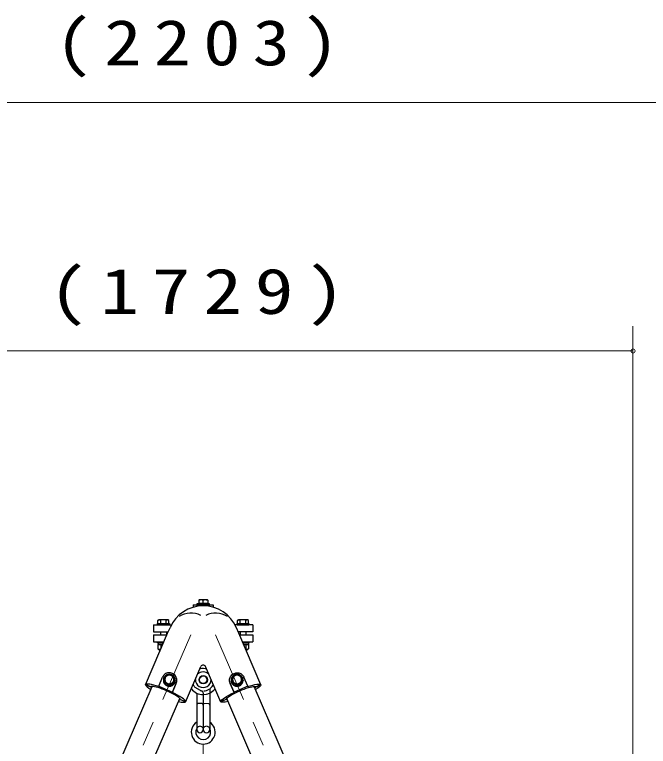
# Model space of a CAD drawing. Units: millimetres on the paper. Extents: x 200 to 618, y 141 to 438.
# Drawn here: x 426.9 to 452.4, y 254.56 to 284 of the extents above; entities that cross this region are included whole.
import ezdxf

# ---------------------------------------------------------------- set-up
doc = ezdxf.new("R2010")
doc.units = ezdxf.units.MM
doc.linetypes.add('USER1', pattern=[4.5, 2.5, -2])
doc.linetypes.add('USER2', pattern=[6, 3, -1, 1, -1])
doc.layers.add('線', color=2, linetype='Continuous', lineweight=25)
doc.layers.add('補助', color=2, linetype='Continuous', lineweight=13)
doc.styles.add('ＭＳ ゴシック', font='')
doc.styles.get('ＭＳ ゴシック').set_extended_font_data('MS Gothic')

# ---------------------------------------------------------------- blocks, each defined once
blk = doc.blocks.new('dimension_origin')
at = {"color": 0, "linetype": 'Continuous', "lineweight": -2}
blk.add_circle((0, 0), 1.25, dxfattribs=at)

msp = doc.modelspace()

# ---------------------------------------------------------------- linework, layer by layer
at = {"layer": '線', "color": 7}
for p, q in [((434.084, 260.258), (434.084, 260.142)), ((434.084, 260.258), (434.884, 260.258)), ((434.884, 260.258), (434.884, 260.142)), ((432.16, 257.039), (433.053, 259.113)), ((433.053, 259.113), (433.149, 259.335)), ((435.914, 259.113), (435.818, 259.335)), ((436.808, 257.039), (435.914, 259.113)), ((433.776, 256.343), (434.392, 257.772)), ((435.191, 256.343), (434.576, 257.772)), ((432.692, 256.984), (432.692, 256.962)), ((432.692, 256.984), (433.243, 256.746)), ((433.243, 256.746), (433.399, 257.108)), ((436.275, 256.984), (435.724, 256.746)), ((436.275, 256.984), (436.275, 256.962)), ((408.559, 201.59), (432.429, 256.969)), ((433.243, 256.746), (433.243, 256.733)), ((435.724, 256.746), (435.724, 256.733)), ((460.408, 201.59), (436.539, 256.969)), ((409.67, 201.111), (433.54, 256.49)), ((459.297, 201.111), (435.428, 256.49))]:
    msp.add_line(p, q, dxfattribs=at)
at = {"layer": '線'}
for p, q in [((434.244, 260.308), (434.724, 260.308)), ((434.244, 260.258), (434.244, 260.308)), ((434.244, 260.258), (434.724, 260.258)), ((434.304, 260.448), (434.314, 260.458)), ((434.304, 260.448), (434.304, 260.308)), ((434.664, 260.308), (434.304, 260.308)), ((434.654, 260.458), (434.314, 260.458)), ((434.484, 260.308), (434.484, 260.435)), ((434.664, 260.448), (434.654, 260.458)), ((434.664, 260.448), (434.664, 260.308)), ((434.724, 260.308), (434.724, 260.258)), ((432.664, 259.63), (432.704, 259.653)), ((433.064, 259.653), (432.704, 259.653)), ((433.103, 259.63), (433.064, 259.653)), ((435.864, 259.63), (435.904, 259.653)), ((436.264, 259.653), (435.904, 259.653)), ((436.303, 259.63), (436.264, 259.653)), ((432.484, 259.453), (433.206, 259.453)), ((432.484, 259.453), (432.484, 259.173)), ((432.644, 259.503), (433.124, 259.503)), ((432.644, 259.453), (432.644, 259.503)), ((432.644, 259.453), (433.124, 259.453)), ((432.664, 259.503), (432.664, 259.63)), ((432.664, 259.503), (433.103, 259.503)), ((432.774, 259.503), (432.774, 259.63)), ((432.993, 259.503), (432.993, 259.63)), ((433.103, 259.503), (433.103, 259.63)), ((433.124, 259.503), (433.124, 259.453)), ((436.484, 259.453), (435.761, 259.453)), ((435.844, 259.503), (436.324, 259.503)), ((435.844, 259.453), (435.844, 259.503)), ((435.844, 259.453), (436.324, 259.453)), ((435.864, 259.503), (435.864, 259.63)), ((435.864, 259.503), (436.303, 259.503)), ((435.974, 259.503), (435.974, 259.63)), ((436.193, 259.503), (436.193, 259.63)), ((436.303, 259.503), (436.303, 259.63)), ((436.324, 259.503), (436.324, 259.453)), ((436.484, 259.453), (436.484, 259.173)), ((432.484, 259.173), (433.079, 259.173)), ((432.484, 259.051), (432.484, 258.771)), ((432.484, 259.051), (433.027, 259.051)), ((432.764, 259.173), (432.764, 259.051)), ((433.004, 259.173), (433.004, 259.051)), ((436.484, 259.173), (435.888, 259.173)), ((435.941, 259.051), (436.484, 259.051)), ((435.964, 259.173), (435.964, 259.051)), ((436.204, 259.173), (436.204, 259.051)), ((436.484, 259.051), (436.484, 258.771)), ((432.484, 258.771), (432.906, 258.771)), ((432.644, 258.771), (432.906, 258.771)), ((432.644, 258.721), (432.644, 258.771)), ((436.061, 258.771), (436.324, 258.771)), ((436.061, 258.771), (436.484, 258.771)), ((436.324, 258.771), (436.324, 258.721)), ((432.644, 258.721), (432.884, 258.721)), ((432.664, 258.661), (432.859, 258.661)), ((432.664, 258.661), (432.664, 258.484)), ((432.664, 258.484), (432.704, 258.461)), ((432.669, 258.721), (432.884, 258.721)), ((432.669, 258.721), (432.669, 258.661)), ((432.669, 258.661), (432.859, 258.661)), ((432.704, 258.461), (432.772, 258.461)), ((432.724, 258.451), (432.724, 258.461)), ((432.774, 258.661), (432.774, 258.484)), ((432.872, 258.692), (432.864, 258.721)), ((436.083, 258.721), (436.299, 258.721)), ((436.083, 258.721), (436.324, 258.721)), ((436.094, 258.696), (436.087, 258.721)), ((436.109, 258.661), (436.303, 258.661)), ((436.109, 258.661), (436.299, 258.661)), ((436.193, 258.661), (436.193, 258.484)), ((436.195, 258.461), (436.264, 258.461)), ((436.244, 258.451), (436.244, 258.461)), ((436.303, 258.484), (436.264, 258.461)), ((436.299, 258.721), (436.299, 258.661)), ((436.303, 258.661), (436.303, 258.484)), ((432.692, 256.984), (432.848, 257.346)), ((433.121, 257.462), (432.931, 257.353)), ((432.931, 257.353), (432.931, 257.142)), ((433.311, 257.353), (433.121, 257.462)), ((433.311, 257.142), (433.311, 257.353)), ((435.846, 257.462), (435.656, 257.353)), ((435.656, 257.353), (435.656, 257.142)), ((436.036, 257.353), (435.846, 257.462)), ((436.036, 257.142), (436.036, 257.353)), ((436.275, 256.984), (436.119, 257.346)), ((432.375, 256.955), (432.163, 257.045)), ((432.377, 256.948), (432.165, 257.038)), ((432.881, 257.222), (432.881, 257.213)), ((432.931, 257.142), (433.121, 257.034)), ((432.931, 257.142), (432.931, 257.114)), ((432.931, 257.114), (433.121, 257.006)), ((433.121, 257.034), (433.311, 257.142)), ((433.121, 257.006), (433.311, 257.114)), ((433.243, 256.733), (433.396, 257.088)), ((433.311, 257.114), (433.311, 257.142)), ((433.361, 257.222), (433.361, 257.213)), ((435.724, 256.746), (435.568, 257.108)), ((435.724, 256.733), (435.571, 257.088)), ((435.606, 257.222), (435.606, 257.213)), ((435.656, 257.142), (435.846, 257.034)), ((435.656, 257.142), (435.656, 257.114)), ((435.656, 257.114), (435.846, 257.006)), ((435.846, 257.034), (436.036, 257.142)), ((435.846, 257.006), (436.036, 257.114)), ((436.036, 257.114), (436.036, 257.142)), ((436.086, 257.222), (436.086, 257.213)), ((436.591, 256.948), (436.803, 257.038)), ((436.592, 256.955), (436.805, 257.045)), ((434.371, 256.806), (434.163, 256.926)), ((434.224, 256.7), (434.224, 255.241)), ((434.484, 256.717), (434.484, 255.241)), ((434.744, 256.835), (434.744, 255.241)), ((433.565, 256.45), (433.778, 256.36)), ((433.568, 256.444), (433.78, 256.353)), ((434.484, 256.641), (434.484, 255.241)), ((435.4, 256.444), (435.188, 256.353)), ((435.402, 256.45), (435.19, 256.36)), ((434.404, 256.291), (434.304, 256.291))]:
    msp.add_line(p, q, dxfattribs=at)
at = {"layer": '線', "color": 1, "linetype": 'USER2', "lineweight": 13}
for p, q in [((409.115, 201.35), (433.984, 259.048)), ((459.853, 201.35), (434.984, 259.048)), ((434.484, 219.632), (434.484, 255.132))]:
    msp.add_line(p, q, dxfattribs=at)
at = {"layer": '線', "color": 4, "linetype": 'USER1', "lineweight": 13}
for p, q in [((434.564, 256.291), (434.664, 256.291)), ((434.219, 219.632), (434.219, 255.132)), ((434.749, 219.632), (434.749, 255.132))]:
    msp.add_line(p, q, dxfattribs=at)
at = {"layer": '線'}
for points in [[(433.399, 257.108), (433.412, 257.145), (433.42, 257.182), (433.423, 257.221), (433.421, 257.26), (433.413, 257.298), (433.401, 257.335), (433.384, 257.37), (433.363, 257.402), (433.337, 257.432), (433.308, 257.458), (433.276, 257.48), (433.241, 257.498), (433.204, 257.511), (433.165, 257.52), (433.126, 257.523), (433.087, 257.521), (433.049, 257.514), (433.012, 257.503), (432.976, 257.486), (432.944, 257.465), (432.914, 257.44), (432.888, 257.412), (432.866, 257.38), (432.848, 257.346)], [(433.115, 257.458), (433.108, 257.458), (433.102, 257.457), (433.096, 257.457), (433.089, 257.456), (433.083, 257.455), (433.077, 257.454), (433.07, 257.453), (433.064, 257.451), (433.058, 257.45), (433.052, 257.448), (433.046, 257.446), (433.04, 257.444), (433.034, 257.442), (433.028, 257.439), (433.022, 257.437), (433.016, 257.434), (433.011, 257.431), (433.005, 257.429), (432.999, 257.425), (432.994, 257.422), (432.989, 257.419), (432.983, 257.415), (432.978, 257.412), (432.973, 257.408), (432.968, 257.404), (432.963, 257.4), (432.958, 257.396), (432.954, 257.391), (432.949, 257.387), (432.945, 257.382), (432.941, 257.378), (432.937, 257.373), (432.933, 257.368), (432.929, 257.363), (432.925, 257.358), (432.921, 257.353), (432.918, 257.347), (432.914, 257.342), (432.911, 257.337), (432.908, 257.331), (432.905, 257.326), (432.903, 257.32), (432.9, 257.314), (432.898, 257.308), (432.895, 257.302), (432.893, 257.297), (432.891, 257.291), (432.89, 257.285), (432.888, 257.278), (432.887, 257.272), (432.885, 257.266), (432.884, 257.26), (432.883, 257.254), (432.882, 257.248), (432.882, 257.241), (432.881, 257.235), (432.881, 257.229), (432.881, 257.223), (432.881, 257.216), (432.881, 257.21), (432.882, 257.204), (432.882, 257.197), (432.883, 257.191), (432.884, 257.185), (432.885, 257.179), (432.886, 257.173), (432.888, 257.167), (432.889, 257.16), (432.891, 257.154), (432.893, 257.148), (432.895, 257.142), (432.897, 257.137), (432.899, 257.131), (432.902, 257.125), (432.905, 257.119), (432.907, 257.114), (432.91, 257.108), (432.914, 257.103), (432.917, 257.097), (432.92, 257.092), (432.924, 257.087), (432.928, 257.082), (432.931, 257.077), (432.935, 257.072), (432.939, 257.067), (432.944, 257.062), (432.948, 257.058), (432.953, 257.053), (432.957, 257.049), (432.962, 257.045), (432.967, 257.041), (432.972, 257.037), (432.977, 257.033), (432.982, 257.029), (432.987, 257.025), (432.992, 257.022), (432.998, 257.019), (433.003, 257.016), (433.009, 257.013), (433.015, 257.01), (433.02, 257.007), (433.026, 257.004), (433.032, 257.002), (433.038, 257), (433.044, 256.998), (433.05, 256.996), (433.056, 256.994), (433.062, 256.992), (433.069, 256.991), (433.075, 256.99), (433.081, 256.989), (433.087, 256.988), (433.094, 256.987), (433.1, 256.986), (433.106, 256.986), (433.113, 256.985), (433.119, 256.985), (433.126, 256.985), (433.132, 256.986), (433.138, 256.986), (433.145, 256.986), (433.151, 256.987), (433.157, 256.988), (433.164, 256.989), (433.17, 256.99), (433.176, 256.992), (433.182, 256.993), (433.188, 256.995), (433.194, 256.997), (433.2, 256.999), (433.206, 257.001), (433.212, 257.003), (433.218, 257.006), (433.224, 257.008), (433.23, 257.011), (433.235, 257.014), (433.241, 257.017), (433.246, 257.02), (433.252, 257.023), (433.257, 257.027), (433.262, 257.031), (433.267, 257.034), (433.272, 257.038), (433.277, 257.042), (433.282, 257.046), (433.287, 257.051), (433.291, 257.055), (433.296, 257.06), (433.3, 257.064), (433.304, 257.069), (433.308, 257.074), (433.312, 257.079), (433.316, 257.084), (433.32, 257.089), (433.323, 257.094), (433.326, 257.1), (433.33, 257.105), (433.333, 257.11), (433.336, 257.116), (433.338, 257.122), (433.341, 257.127), (433.344, 257.133), (433.346, 257.139), (433.348, 257.145), (433.35, 257.151), (433.352, 257.157), (433.353, 257.163), (433.355, 257.169), (433.356, 257.175), (433.357, 257.181), (433.358, 257.188), (433.359, 257.194), (433.36, 257.2), (433.36, 257.206), (433.361, 257.213), (433.361, 257.219), (433.361, 257.225), (433.361, 257.231), (433.36, 257.238), (433.36, 257.244), (433.359, 257.25), (433.358, 257.256), (433.357, 257.263), (433.356, 257.269), (433.355, 257.275), (433.353, 257.281), (433.352, 257.287), (433.35, 257.293), (433.348, 257.299), (433.346, 257.305), (433.343, 257.311), (433.341, 257.317), (433.338, 257.322), (433.335, 257.328), (433.332, 257.334), (433.329, 257.339), (433.326, 257.344), (433.323, 257.35), (433.319, 257.355), (433.315, 257.36), (433.312, 257.365), (433.308, 257.37), (433.304, 257.375), (433.299, 257.38), (433.295, 257.384), (433.291, 257.389), (433.286, 257.393), (433.281, 257.397), (433.277, 257.402), (433.272, 257.406), (433.267, 257.409), (433.262, 257.413), (433.256, 257.417), (433.251, 257.42), (433.246, 257.424), (433.24, 257.427), (433.235, 257.43), (433.229, 257.433), (433.223, 257.435), (433.217, 257.438), (433.212, 257.44), (433.206, 257.443), (433.2, 257.445), (433.194, 257.447), (433.187, 257.449), (433.181, 257.45), (433.175, 257.452), (433.169, 257.453), (433.163, 257.454), (433.156, 257.455), (433.15, 257.456), (433.144, 257.457), (433.137, 257.457), (433.131, 257.458), (433.129, 257.458), (433.127, 257.458)], [(435.568, 257.108), (435.555, 257.145), (435.547, 257.182), (435.544, 257.221), (435.547, 257.26), (435.554, 257.298), (435.566, 257.335), (435.583, 257.37), (435.605, 257.402), (435.63, 257.432), (435.659, 257.458), (435.692, 257.48), (435.727, 257.498), (435.764, 257.511), (435.802, 257.52), (435.841, 257.523), (435.88, 257.521), (435.919, 257.514), (435.956, 257.503), (435.991, 257.486), (436.024, 257.465), (436.053, 257.44), (436.08, 257.412), (436.102, 257.38), (436.119, 257.346)], [(435.84, 257.458), (435.834, 257.458), (435.827, 257.457), (435.821, 257.457), (435.815, 257.456), (435.808, 257.455), (435.802, 257.454), (435.796, 257.453), (435.79, 257.451), (435.783, 257.45), (435.777, 257.448), (435.771, 257.446), (435.765, 257.444), (435.759, 257.442), (435.753, 257.439), (435.747, 257.437), (435.742, 257.434), (435.736, 257.431), (435.73, 257.429), (435.725, 257.425), (435.719, 257.422), (435.714, 257.419), (435.709, 257.415), (435.704, 257.412), (435.699, 257.408), (435.694, 257.404), (435.689, 257.4), (435.684, 257.396), (435.679, 257.391), (435.675, 257.387), (435.67, 257.382), (435.666, 257.378), (435.662, 257.373), (435.658, 257.368), (435.654, 257.363), (435.65, 257.358), (435.647, 257.353), (435.643, 257.347), (435.64, 257.342), (435.637, 257.337), (435.634, 257.331), (435.631, 257.326), (435.628, 257.32), (435.626, 257.314), (435.623, 257.308), (435.621, 257.302), (435.619, 257.297), (435.617, 257.291), (435.615, 257.285), (435.613, 257.278), (435.612, 257.272), (435.611, 257.266), (435.61, 257.26), (435.609, 257.254), (435.608, 257.248), (435.607, 257.241), (435.607, 257.235), (435.607, 257.229), (435.606, 257.223), (435.606, 257.216), (435.607, 257.21), (435.607, 257.204), (435.608, 257.197), (435.608, 257.191), (435.609, 257.185), (435.61, 257.179), (435.612, 257.173), (435.613, 257.167), (435.615, 257.16), (435.616, 257.154), (435.618, 257.148), (435.62, 257.142), (435.622, 257.137), (435.625, 257.131), (435.627, 257.125), (435.63, 257.119), (435.633, 257.114), (435.636, 257.108), (435.639, 257.103), (435.642, 257.097), (435.646, 257.092), (435.649, 257.087), (435.653, 257.082), (435.657, 257.077), (435.661, 257.072), (435.665, 257.067), (435.669, 257.062), (435.674, 257.058), (435.678, 257.053), (435.683, 257.049), (435.687, 257.045), (435.692, 257.041), (435.697, 257.037), (435.702, 257.033), (435.707, 257.029), (435.713, 257.025), (435.718, 257.022), (435.723, 257.019), (435.729, 257.016), (435.734, 257.013), (435.74, 257.01), (435.746, 257.007), (435.752, 257.004), (435.758, 257.002), (435.763, 257), (435.769, 256.998), (435.776, 256.996), (435.782, 256.994), (435.788, 256.992), (435.794, 256.991), (435.8, 256.99), (435.807, 256.989), (435.813, 256.988), (435.819, 256.987), (435.825, 256.986), (435.832, 256.986), (435.838, 256.985), (435.845, 256.985), (435.851, 256.985), (435.857, 256.986), (435.864, 256.986), (435.87, 256.986), (435.876, 256.987), (435.883, 256.988), (435.889, 256.989), (435.895, 256.99), (435.901, 256.992), (435.908, 256.993), (435.914, 256.995), (435.92, 256.997), (435.926, 256.999), (435.932, 257.001), (435.938, 257.003), (435.944, 257.006), (435.949, 257.008), (435.955, 257.011), (435.961, 257.014), (435.966, 257.017), (435.972, 257.02), (435.977, 257.023), (435.983, 257.027), (435.988, 257.031), (435.993, 257.034), (435.998, 257.038), (436.003, 257.042), (436.008, 257.046), (436.012, 257.051), (436.017, 257.055), (436.021, 257.06), (436.025, 257.064), (436.03, 257.069), (436.034, 257.074), (436.038, 257.079), (436.041, 257.084), (436.045, 257.089), (436.049, 257.094), (436.052, 257.1), (436.055, 257.105), (436.058, 257.11), (436.061, 257.116), (436.064, 257.122), (436.067, 257.127), (436.069, 257.133), (436.071, 257.139), (436.073, 257.145), (436.075, 257.151), (436.077, 257.157), (436.079, 257.163), (436.08, 257.169), (436.082, 257.175), (436.083, 257.181), (436.084, 257.188), (436.085, 257.194), (436.085, 257.2), (436.086, 257.206), (436.086, 257.213), (436.086, 257.219), (436.086, 257.225), (436.086, 257.231), (436.086, 257.238), (436.085, 257.244), (436.085, 257.25), (436.084, 257.256), (436.083, 257.263), (436.082, 257.269), (436.08, 257.275), (436.079, 257.281), (436.077, 257.287), (436.075, 257.293), (436.073, 257.299), (436.071, 257.305), (436.069, 257.311), (436.066, 257.317), (436.064, 257.322), (436.061, 257.328), (436.058, 257.334), (436.055, 257.339), (436.051, 257.344), (436.048, 257.35), (436.045, 257.355), (436.041, 257.36), (436.037, 257.365), (436.033, 257.37), (436.029, 257.375), (436.025, 257.38), (436.021, 257.384), (436.016, 257.389), (436.012, 257.393), (436.007, 257.397), (436.002, 257.402), (435.997, 257.406), (435.992, 257.409), (435.987, 257.413), (435.982, 257.417), (435.977, 257.42), (435.971, 257.424), (435.966, 257.427), (435.96, 257.43), (435.954, 257.433), (435.949, 257.435), (435.943, 257.438), (435.937, 257.44), (435.931, 257.443), (435.925, 257.445), (435.919, 257.447), (435.913, 257.449), (435.907, 257.45), (435.901, 257.452), (435.894, 257.453), (435.888, 257.454), (435.882, 257.455), (435.875, 257.456), (435.869, 257.457), (435.863, 257.457), (435.856, 257.458), (435.855, 257.458), (435.853, 257.458)], [(432.881, 257.213), (432.883, 257.182), (432.889, 257.152), (432.899, 257.122), (432.913, 257.095), (432.931, 257.069), (432.951, 257.046), (432.975, 257.025), (433.001, 257.008), (433.029, 256.995), (433.059, 256.985), (433.09, 256.979), (433.121, 256.977), (433.152, 256.979), (433.183, 256.985), (433.213, 256.995), (433.241, 257.008), (433.267, 257.025), (433.291, 257.046), (433.311, 257.069), (433.329, 257.095), (433.343, 257.122), (433.353, 257.152), (433.359, 257.182), (433.361, 257.213)], [(435.606, 257.213), (435.608, 257.182), (435.615, 257.152), (435.625, 257.122), (435.639, 257.095), (435.656, 257.069), (435.677, 257.046), (435.7, 257.025), (435.726, 257.008), (435.755, 256.995), (435.784, 256.985), (435.815, 256.979), (435.846, 256.977), (435.878, 256.979), (435.909, 256.985), (435.938, 256.995), (435.966, 257.008), (435.993, 257.025), (436.016, 257.046), (436.037, 257.069), (436.054, 257.095), (436.068, 257.122), (436.078, 257.152), (436.084, 257.182), (436.086, 257.213)], [(432.429, 256.969), (432.395, 256.965), (432.375, 256.955)], [(432.377, 256.948), (432.386, 256.93), (432.403, 256.908)], [(433.54, 256.49), (433.507, 256.52), (433.462, 256.555), (433.406, 256.592), (433.341, 256.632), (433.267, 256.673), (433.186, 256.714), (433.101, 256.755), (433.012, 256.795), (432.923, 256.832), (432.835, 256.866), (432.749, 256.896), (432.669, 256.922), (432.595, 256.942), (432.529, 256.957), (432.473, 256.966), (432.429, 256.969)], [(435.428, 256.49), (435.46, 256.52), (435.505, 256.555), (435.561, 256.592), (435.626, 256.632), (435.7, 256.673), (435.781, 256.714), (435.866, 256.755), (435.955, 256.795), (436.044, 256.832), (436.133, 256.866), (436.218, 256.896), (436.299, 256.922), (436.373, 256.942), (436.438, 256.957), (436.494, 256.966), (436.539, 256.969)], [(436.539, 256.969), (436.572, 256.965), (436.592, 256.955)], [(436.59, 256.948), (436.582, 256.93), (436.565, 256.908)], [(433.514, 256.429), (433.548, 256.433), (433.568, 256.444)], [(433.565, 256.45), (433.557, 256.468), (433.54, 256.49)], [(435.454, 256.429), (435.419, 256.433), (435.4, 256.444)], [(435.402, 256.45), (435.411, 256.468), (435.428, 256.49)]]:
    msp.add_lwpolyline(points, dxfattribs=at)
for points in [[(432.941, 257.249), (432.942, 257.234), (432.944, 257.219), (432.947, 257.204), (432.952, 257.189), (432.958, 257.174), (432.965, 257.161), (432.974, 257.148), (432.983, 257.135), (432.994, 257.124), (433.005, 257.114), (433.018, 257.104), (433.031, 257.096), (433.045, 257.089), (433.059, 257.083), (433.074, 257.078), (433.09, 257.075), (433.105, 257.073), (433.121, 257.072), (433.137, 257.073), (433.152, 257.075), (433.168, 257.078), (433.183, 257.083), (433.197, 257.089), (433.211, 257.096), (433.224, 257.104), (433.237, 257.114), (433.248, 257.124), (433.259, 257.135), (433.268, 257.148), (433.277, 257.161), (433.284, 257.174), (433.29, 257.189), (433.295, 257.204), (433.298, 257.219), (433.3, 257.234), (433.301, 257.249), (433.3, 257.265), (433.298, 257.28), (433.295, 257.295), (433.29, 257.31), (433.284, 257.324), (433.277, 257.338), (433.268, 257.351), (433.259, 257.363), (433.248, 257.375), (433.237, 257.385), (433.224, 257.395), (433.211, 257.403), (433.197, 257.41), (433.183, 257.416), (433.168, 257.421), (433.152, 257.424), (433.137, 257.426), (433.121, 257.427), (433.105, 257.426), (433.09, 257.424), (433.074, 257.421), (433.059, 257.416), (433.045, 257.41), (433.031, 257.403), (433.018, 257.395), (433.005, 257.385), (432.994, 257.375), (432.983, 257.363), (432.974, 257.351), (432.965, 257.338), (432.958, 257.324), (432.952, 257.31), (432.947, 257.295), (432.944, 257.28), (432.942, 257.265)], [(435.666, 257.249), (435.667, 257.234), (435.669, 257.219), (435.673, 257.204), (435.677, 257.189), (435.683, 257.174), (435.691, 257.161), (435.699, 257.148), (435.709, 257.135), (435.719, 257.124), (435.731, 257.114), (435.743, 257.104), (435.756, 257.096), (435.77, 257.089), (435.785, 257.083), (435.8, 257.078), (435.815, 257.075), (435.831, 257.073), (435.846, 257.072), (435.862, 257.073), (435.878, 257.075), (435.893, 257.078), (435.908, 257.083), (435.922, 257.089), (435.936, 257.096), (435.95, 257.104), (435.962, 257.114), (435.974, 257.124), (435.984, 257.135), (435.994, 257.148), (436.002, 257.161), (436.01, 257.174), (436.016, 257.189), (436.02, 257.204), (436.024, 257.219), (436.026, 257.234), (436.026, 257.249), (436.026, 257.265), (436.024, 257.28), (436.02, 257.295), (436.016, 257.31), (436.01, 257.324), (436.002, 257.338), (435.994, 257.351), (435.984, 257.363), (435.974, 257.375), (435.962, 257.385), (435.95, 257.395), (435.936, 257.403), (435.922, 257.41), (435.908, 257.416), (435.893, 257.421), (435.878, 257.424), (435.862, 257.426), (435.846, 257.427), (435.831, 257.426), (435.815, 257.424), (435.8, 257.421), (435.785, 257.416), (435.77, 257.41), (435.756, 257.403), (435.743, 257.395), (435.731, 257.385), (435.719, 257.375), (435.709, 257.363), (435.699, 257.351), (435.691, 257.338), (435.683, 257.324), (435.677, 257.31), (435.673, 257.295), (435.669, 257.28), (435.667, 257.265)]]:
    msp.add_lwpolyline(points, close=True, dxfattribs=at)
at = {"layer": '線', "color": 7}
for points in [[(432.692, 256.962), (432.589, 256.995), (432.494, 257.023), (432.407, 257.044), (432.332, 257.058), (432.268, 257.066), (432.218, 257.066), (432.183, 257.059), (432.163, 257.045)], [(432.165, 257.038), (432.182, 257.001), (432.224, 256.956), (432.289, 256.903), (432.375, 256.844)], [(436.275, 256.962), (436.378, 256.995), (436.474, 257.023), (436.56, 257.044), (436.636, 257.058), (436.699, 257.066), (436.749, 257.066), (436.784, 257.059), (436.805, 257.045)], [(436.803, 257.038), (436.785, 257.001), (436.743, 256.956), (436.678, 256.903), (436.592, 256.844)], [(433.778, 256.36), (433.765, 256.39), (433.734, 256.427), (433.686, 256.469), (433.623, 256.517), (433.545, 256.568), (433.454, 256.622), (433.353, 256.677), (433.243, 256.733)], [(435.19, 256.36), (435.203, 256.39), (435.234, 256.427), (435.281, 256.469), (435.345, 256.517), (435.422, 256.568), (435.513, 256.622), (435.614, 256.677), (435.724, 256.733)], [(433.486, 256.365), (433.598, 256.342), (433.686, 256.332), (433.747, 256.336), (433.78, 256.353)], [(435.481, 256.365), (435.37, 256.342), (435.282, 256.332), (435.22, 256.336), (435.188, 256.353)]]:
    msp.add_lwpolyline(points, dxfattribs=at)
at = {"layer": '線'}
for radius in [0.17, 0.15]:
    msp.add_circle((434.484, 257.241), radius, dxfattribs=at)
for centre, radius, start, end in [((434.394, 260.206), 0.246, 68.5823, 111.4176), ((434.574, 260.206), 0.246, 68.5824, 111.4176), ((432.719, 259.535), 0.11, 60, 120), ((432.884, 259.377), 0.276, 66.5735, 113.4265), ((433.048, 259.535), 0.11, 60, 120), ((433.984, 259.048), 0.876, 62.8347, 122.4867), ((434.984, 259.048), 0.876, 57.5133, 117.1653), ((435.919, 259.535), 0.11, 60, 120), ((436.084, 259.377), 0.276, 66.5735, 113.4265), ((436.248, 259.535), 0.11, 60, 120), ((432.719, 258.579), 0.11, 240, 300), ((432.884, 258.737), 0.276, 246.5735, 248.1422), ((436.084, 258.737), 0.276, 291.8578, 293.4265), ((436.248, 258.579), 0.11, 240, 300), ((432.884, 258.451), 0.16, 180, 205.1231), ((436.084, 258.451), 0.16, 334.8769, 0), ((434.484, 257.241), 0.45, 72.4545, 104.534), ((434.484, 257.241), 0.315, 44.1471, 135.8529), ((433.149, 257.194), 0.269, 336.8246, 352.7816), ((434.484, 257.241), 0.45, 205.8202, 224.534), ((434.484, 257.241), 0.315, 177.5128, 2.4872), ((434.484, 257.241), 0.45, 309.9045, 334.1798), ((435.818, 257.194), 0.269, 187.2184, 203.1754), ((434.484, 257.241), 0.6, 217.2972, 270), ((434.484, 257.241), 0.45, 255.466, 261.3184), ((434.404, 256.717), 0.08, 0, 81.3184), ((434.484, 257.241), 0.45, 273.4124, 301.908), ((434.824, 256.835), 0.08, 129.9045, 180), ((434.484, 257.241), 0.6, 295.6793, 322.7028), ((434.304, 256.211), 0.08, 90, 180), ((434.404, 256.211), 0.08, 0, 90), ((434.484, 255.132), 0.48, 122.7972, 57.2028), ((434.484, 255.132), 0.3, 150.0736, 29.9264), ((434.354, 255.241), 0.13, 180, 0), ((434.614, 255.241), 0.13, 180, 0)]:
    msp.add_arc(centre, radius, start, end, dxfattribs=at)
at = {"layer": '線', "color": 7}
for centre, radius in [((434.484, 258.76), 1.453), ((434.484, 257.732), 0.1)]:
    msp.add_arc(centre, radius, 23.3172, 156.6828, dxfattribs=at)
at = {"layer": '線', "color": 4, "linetype": 'USER1', "lineweight": 13}
for centre, radius, start, end in [((434.484, 257.241), 0.6, 270, 295.6793), ((434.564, 256.211), 0.08, 90, 180), ((434.664, 256.211), 0.08, 0, 90), ((434.354, 255.241), 0.13, 0, 180), ((434.614, 255.241), 0.13, 0, 180)]:
    msp.add_arc(centre, radius, start, end, dxfattribs=at)
at = {"layer": '補助'}
for p, q in [((412.451, 280.468), (456.516, 280.468)), ((451.777, 211.092), (451.777, 271.468)), ((417.19, 270.468), (451.777, 270.468))]:
    msp.add_line(p, q, dxfattribs=at)

# ---------------------------------------------------------------- block references
at = {"layer": '補助', "xscale": 0.0667, "yscale": 0.0667, "rotation": 180}
msp.add_blockref('dimension_origin', (451.777, 270.468), dxfattribs=at)

# ---------------------------------------------------------------- texts
at = {"layer": '補助', "char_height": 1.833, "attachment_point": 8, "style": 'ＭＳ ゴシック'}
for s, insert in [('\\T1.33;\\W1.2;(2203)', (434.484, 281.468)), ('\\T1.33;\\W1.25;(1729)', (434.484, 271.468))]:
    msp.add_mtext(s, dxfattribs=dict(at, insert=insert))

doc.saveas('drawing.dxf')
